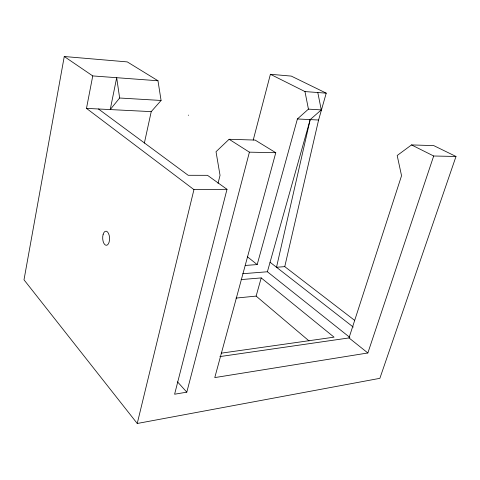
<?xml version="1.0" encoding="UTF-8"?>
<svg xmlns="http://www.w3.org/2000/svg" width="480" height="480" viewBox="0 0 480 480"><rect width="100%" height="100%" fill="white"/><g stroke="black" fill="none" stroke-linecap="round" stroke-linejoin="round"><path stroke-width="0.72" d="M144.36 143.106L151.236 111.63L161.076 100.464L157.98 80.76L127.29 61.908L64.26 56.514L24 279.816L137.238 423.486L379.872 378.33L456 156.468L433.746 145.608L411.534 144.918L397.182 155.514L401.55 175.728L349.002 337.926L219.864 356.592M218.028 183.33L220.038 175.338L216.024 151.734L229.11 139.272L249.402 152.16L186.804 392.16L174.606 394.218L226.998 189.3L193.944 189.624L86.484 108.384L92.748 75.924L64.26 56.514M317.796 92.532L321.282 109.902L310.182 119.604L276.51 267.264L284.76 266.64L354.702 320.424M284.76 266.64L318.588 120.024L326.232 93.156L291.282 76.098L270.402 74.286L253.236 140.052M137.238 423.486L193.944 189.624M229.11 139.272L255.12 140.076L275.778 152.712L214.776 377.592L367.854 352.974L433.68 156L456 156.468M245.256 265.446L257.184 264.582L297.408 118.962L308.43 109.134L321.282 109.902M309.036 340.92L256.128 296.1L261.21 277.914L241.128 279.594M349.878 337.464L267.39 271.764L310.182 119.604M188.31 115.404L188.424 115.08M119.64 98.01L110.232 109.572L116.682 77.694L119.64 98.01L161.076 100.464M221.202 353.172L334.056 337.158L261.21 277.914M236.028 298.086L256.128 296.1M242.79 273.714L267.39 271.764M249.402 152.16L275.778 152.712M86.484 108.384L151.236 111.63M297.408 118.962L318.588 120.024M270.402 74.286L304.974 91.572L326.232 93.156M92.748 75.924L157.98 80.76M411.534 144.918L433.68 156M226.998 189.3L207.492 175.32L188.184 175.29L98.46 108.984M270.066 262.242L353.25 327.06M247.32 256.71L257.184 264.582M349.002 337.926L367.854 352.974M177.498 381.84L186.804 392.16M304.974 91.572L308.43 109.134M103.158 234.276A7.08 3.444 87.9 0 0 106.074 245.298A7.08 3.444 87.9 0 0 109.134 235.146A7.08 3.444 87.9 0 0 103.158 234.276"/></g></svg>
